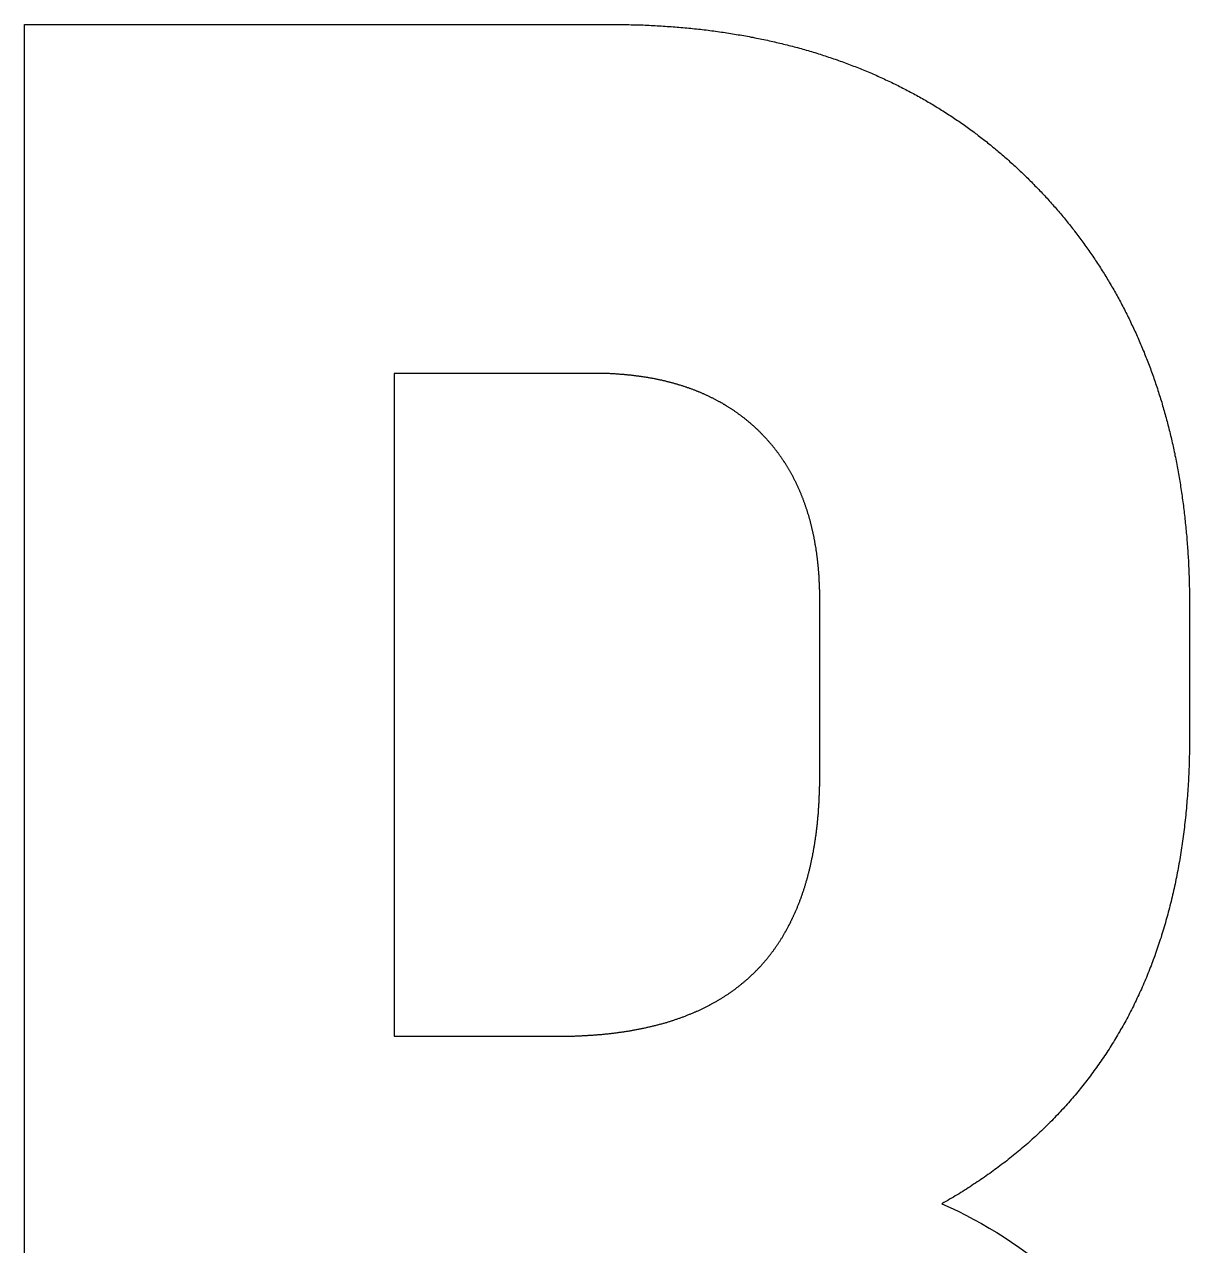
# Model space of a CAD drawing. Header units: millimetres. Extents: x -1211 to -100, y -1155 to 1320.
# Drawn here: x -890 to -878.07, y 1307.14 to 1319.64 of the extents above; entities that cross this region are included whole.
import ezdxf

# ---------------------------------------------------------------- set-up
doc = ezdxf.new("R2010")
doc.units = ezdxf.units.MM
doc.layers.get('0').update_dxf_attribs({"lineweight": 25, "true_color": 0xffffff})

msp = doc.modelspace()

# ---------------------------------------------------------------- linework, layer by layer
at = {"flags": 128}
msp.add_lwpolyline([(-890, 1294.643), (-890, 1319.643), (-884, 1319.643), (-883.979, 1319.643), (-883.958, 1319.643), (-883.937, 1319.643), (-883.915, 1319.642), (-883.894, 1319.642), (-883.873, 1319.642), (-883.852, 1319.642), (-883.831, 1319.641), (-883.811, 1319.641), (-883.79, 1319.64), (-883.769, 1319.64), (-883.748, 1319.639), (-883.727, 1319.639), (-883.706, 1319.638), (-883.686, 1319.637), (-883.665, 1319.637), (-883.644, 1319.636), (-883.624, 1319.635), (-883.603, 1319.634), (-883.583, 1319.633), (-883.562, 1319.632), (-883.542, 1319.631), (-883.521, 1319.63), (-883.501, 1319.629), (-883.48, 1319.627), (-883.46, 1319.626), (-883.44, 1319.625), (-883.419, 1319.623), (-883.399, 1319.622), (-883.379, 1319.621), (-883.359, 1319.619), (-883.339, 1319.617), (-883.319, 1319.616), (-883.299, 1319.614), (-883.279, 1319.612), (-883.259, 1319.611), (-883.239, 1319.609), (-883.219, 1319.607), (-883.199, 1319.605), (-883.179, 1319.603), (-883.159, 1319.601), (-883.139, 1319.599), (-883.119, 1319.597), (-883.1, 1319.595), (-883.08, 1319.593), (-883.06, 1319.59), (-883.041, 1319.588), (-883.021, 1319.586), (-883.001, 1319.583), (-882.982, 1319.581), (-882.962, 1319.578), (-882.943, 1319.576), (-882.924, 1319.573), (-882.904, 1319.571), (-882.885, 1319.568), (-882.865, 1319.565), (-882.846, 1319.562), (-882.827, 1319.559), (-882.808, 1319.557), (-882.788, 1319.554), (-882.769, 1319.551), (-882.75, 1319.548), (-882.731, 1319.544), (-882.712, 1319.541), (-882.693, 1319.538), (-882.674, 1319.535), (-882.655, 1319.532), (-882.636, 1319.528), (-882.617, 1319.525), (-882.598, 1319.521), (-882.58, 1319.518), (-882.561, 1319.514), (-882.542, 1319.511), (-882.523, 1319.507), (-882.505, 1319.503), (-882.486, 1319.5), (-882.467, 1319.496), (-882.449, 1319.492), (-882.43, 1319.488), (-882.412, 1319.484), (-882.393, 1319.48), (-882.375, 1319.476), (-882.356, 1319.472), (-882.338, 1319.468), (-882.32, 1319.464), (-882.301, 1319.459), (-882.283, 1319.455), (-882.265, 1319.451), (-882.247, 1319.446), (-882.228, 1319.442), (-882.21, 1319.438), (-882.192, 1319.433), (-882.174, 1319.428), (-882.156, 1319.424), (-882.138, 1319.419), (-882.12, 1319.414), (-882.102, 1319.41), (-882.084, 1319.405), (-882.066, 1319.4), (-882.048, 1319.395), (-882.031, 1319.39), (-882.013, 1319.385), (-881.995, 1319.38), (-881.977, 1319.375), (-881.96, 1319.369), (-881.942, 1319.364), (-881.924, 1319.359), (-881.907, 1319.354), (-881.889, 1319.348), (-881.872, 1319.343), (-881.854, 1319.337), (-881.837, 1319.332), (-881.82, 1319.326), (-881.802, 1319.321), (-881.785, 1319.315), (-881.767, 1319.309), (-881.75, 1319.303), (-881.733, 1319.298), (-881.716, 1319.292), (-881.699, 1319.286), (-881.681, 1319.28), (-881.664, 1319.274), (-881.647, 1319.268), (-881.63, 1319.262), (-881.613, 1319.255), (-881.596, 1319.249), (-881.579, 1319.243), (-881.562, 1319.237), (-881.546, 1319.23), (-881.529, 1319.224), (-881.512, 1319.217), (-881.495, 1319.211), (-881.479, 1319.204), (-881.462, 1319.198), (-881.445, 1319.191), (-881.429, 1319.184), (-881.412, 1319.177), (-881.395, 1319.171), (-881.379, 1319.164), (-881.362, 1319.157), (-881.346, 1319.15), (-881.329, 1319.143), (-881.313, 1319.136), (-881.297, 1319.129), (-881.28, 1319.122), (-881.264, 1319.114), (-881.248, 1319.107), (-881.232, 1319.1), (-881.215, 1319.092), (-881.199, 1319.085), (-881.183, 1319.077), (-881.167, 1319.07), (-881.151, 1319.062), (-881.135, 1319.055), (-881.119, 1319.047), (-881.103, 1319.039), (-881.087, 1319.032), (-881.071, 1319.024), (-881.055, 1319.016), (-881.04, 1319.008), (-881.024, 1319), (-881.008, 1318.992), (-880.992, 1318.984), (-880.977, 1318.976), (-880.961, 1318.968), (-880.945, 1318.96), (-880.93, 1318.951), (-880.914, 1318.943), (-880.899, 1318.935), (-880.883, 1318.926), (-880.868, 1318.918), (-880.852, 1318.909), (-880.837, 1318.901), (-880.822, 1318.892), (-880.806, 1318.883), (-880.791, 1318.875), (-880.776, 1318.866), (-880.761, 1318.857), (-880.746, 1318.848), (-880.73, 1318.839), (-880.715, 1318.831), (-880.7, 1318.822), (-880.685, 1318.812), (-880.67, 1318.803), (-880.655, 1318.794), (-880.64, 1318.785), (-880.625, 1318.776), (-880.61, 1318.766), (-880.596, 1318.757), (-880.581, 1318.748), (-880.566, 1318.738), (-880.551, 1318.729), (-880.537, 1318.719), (-880.522, 1318.71), (-880.507, 1318.7), (-880.493, 1318.69), (-880.478, 1318.681), (-880.464, 1318.671), (-880.449, 1318.661), (-880.435, 1318.651), (-880.42, 1318.641), (-880.406, 1318.631), (-880.391, 1318.621), (-880.377, 1318.611), (-880.363, 1318.601), (-880.349, 1318.591), (-880.334, 1318.58), (-880.32, 1318.57), (-880.306, 1318.56), (-880.292, 1318.549), (-880.278, 1318.539), (-880.264, 1318.528), (-880.25, 1318.518), (-880.236, 1318.507), (-880.222, 1318.497), (-880.208, 1318.486), (-880.194, 1318.475), (-880.18, 1318.464), (-880.166, 1318.454), (-880.152, 1318.443), (-880.139, 1318.432), (-880.125, 1318.421), (-880.111, 1318.41), (-880.098, 1318.399), (-880.084, 1318.388), (-880.07, 1318.376), (-880.057, 1318.365), (-880.043, 1318.354), (-880.03, 1318.343), (-880.016, 1318.331), (-880.003, 1318.32), (-879.99, 1318.308), (-879.976, 1318.297), (-879.963, 1318.285), (-879.95, 1318.274), (-879.936, 1318.262), (-879.923, 1318.25), (-879.91, 1318.238), (-879.897, 1318.227), (-879.884, 1318.215), (-879.871, 1318.203), (-879.858, 1318.191), (-879.845, 1318.179), (-879.832, 1318.167), (-879.819, 1318.155), (-879.806, 1318.142), (-879.793, 1318.13), (-879.78, 1318.118), (-879.767, 1318.106), (-879.755, 1318.093), (-879.742, 1318.081), (-879.729, 1318.068), (-879.716, 1318.056), (-879.704, 1318.043), (-879.691, 1318.031), (-879.679, 1318.018), (-879.666, 1318.005), (-879.654, 1317.992), (-879.641, 1317.98), (-879.629, 1317.967), (-879.616, 1317.954), (-879.604, 1317.941), (-879.592, 1317.928), (-879.58, 1317.915), (-879.568, 1317.902), (-879.555, 1317.889), (-879.543, 1317.876), (-879.531, 1317.863), (-879.519, 1317.85), (-879.508, 1317.837), (-879.496, 1317.824), (-879.484, 1317.81), (-879.472, 1317.797), (-879.461, 1317.784), (-879.449, 1317.771), (-879.437, 1317.757), (-879.426, 1317.744), (-879.414, 1317.731), (-879.403, 1317.717), (-879.391, 1317.704), (-879.38, 1317.69), (-879.369, 1317.677), (-879.357, 1317.663), (-879.346, 1317.649), (-879.335, 1317.636), (-879.324, 1317.622), (-879.313, 1317.608), (-879.302, 1317.595), (-879.291, 1317.581), (-879.28, 1317.567), (-879.269, 1317.553), (-879.258, 1317.539), (-879.248, 1317.525), (-879.237, 1317.511), (-879.226, 1317.497), (-879.216, 1317.483), (-879.205, 1317.469), (-879.194, 1317.455), (-879.184, 1317.441), (-879.174, 1317.427), (-879.163, 1317.413), (-879.153, 1317.399), (-879.143, 1317.384), (-879.132, 1317.37), (-879.122, 1317.356), (-879.112, 1317.342), (-879.102, 1317.327), (-879.092, 1317.313), (-879.082, 1317.298), (-879.072, 1317.284), (-879.062, 1317.269), (-879.052, 1317.255), (-879.043, 1317.24), (-879.033, 1317.226), (-879.023, 1317.211), (-879.014, 1317.196), (-879.004, 1317.182), (-878.994, 1317.167), (-878.985, 1317.152), (-878.975, 1317.137), (-878.966, 1317.122), (-878.957, 1317.108), (-878.947, 1317.093), (-878.938, 1317.078), (-878.929, 1317.063), (-878.92, 1317.048), (-878.911, 1317.033), (-878.902, 1317.018), (-878.893, 1317.003), (-878.884, 1316.987), (-878.875, 1316.972), (-878.866, 1316.957), (-878.857, 1316.942), (-878.848, 1316.926), (-878.84, 1316.911), (-878.831, 1316.896), (-878.822, 1316.88), (-878.814, 1316.865), (-878.805, 1316.85), (-878.797, 1316.834), (-878.789, 1316.819), (-878.78, 1316.803), (-878.772, 1316.788), (-878.764, 1316.772), (-878.755, 1316.756), (-878.747, 1316.741), (-878.739, 1316.725), (-878.731, 1316.709), (-878.723, 1316.693), (-878.715, 1316.678), (-878.707, 1316.662), (-878.699, 1316.646), (-878.691, 1316.63), (-878.684, 1316.614), (-878.676, 1316.598), (-878.668, 1316.582), (-878.661, 1316.566), (-878.653, 1316.55), (-878.645, 1316.534), (-878.638, 1316.518), (-878.631, 1316.502), (-878.623, 1316.485), (-878.616, 1316.469), (-878.609, 1316.453), (-878.601, 1316.437), (-878.594, 1316.42), (-878.587, 1316.404), (-878.58, 1316.387), (-878.573, 1316.371), (-878.566, 1316.355), (-878.559, 1316.338), (-878.552, 1316.322), (-878.545, 1316.305), (-878.538, 1316.288), (-878.532, 1316.272), (-878.525, 1316.255), (-878.518, 1316.238), (-878.512, 1316.222), (-878.505, 1316.205), (-878.499, 1316.188), (-878.492, 1316.171), (-878.486, 1316.154), (-878.48, 1316.137), (-878.473, 1316.121), (-878.467, 1316.104), (-878.461, 1316.087), (-878.455, 1316.07), (-878.448, 1316.052), (-878.442, 1316.035), (-878.436, 1316.018), (-878.43, 1316.001), (-878.425, 1315.984), (-878.419, 1315.967), (-878.413, 1315.949), (-878.407, 1315.932), (-878.401, 1315.915), (-878.396, 1315.897), (-878.39, 1315.88), (-878.385, 1315.863), (-878.379, 1315.845), (-878.374, 1315.828), (-878.368, 1315.81), (-878.363, 1315.792), (-878.357, 1315.775), (-878.352, 1315.757), (-878.347, 1315.74), (-878.342, 1315.722), (-878.337, 1315.704), (-878.332, 1315.686), (-878.327, 1315.669), (-878.322, 1315.651), (-878.317, 1315.633), (-878.312, 1315.615), (-878.307, 1315.597), (-878.302, 1315.579), (-878.297, 1315.561), (-878.293, 1315.543), (-878.288, 1315.525), (-878.284, 1315.507), (-878.279, 1315.489), (-878.275, 1315.471), (-878.27, 1315.452), (-878.266, 1315.434), (-878.261, 1315.416), (-878.257, 1315.398), (-878.253, 1315.379), (-878.249, 1315.361), (-878.244, 1315.343), (-878.24, 1315.324), (-878.236, 1315.306), (-878.232, 1315.287), (-878.228, 1315.269), (-878.224, 1315.25), (-878.221, 1315.231), (-878.217, 1315.213), (-878.213, 1315.194), (-878.209, 1315.175), (-878.206, 1315.157), (-878.202, 1315.138), (-878.199, 1315.119), (-878.195, 1315.1), (-878.192, 1315.082), (-878.188, 1315.063), (-878.185, 1315.044), (-878.182, 1315.025), (-878.178, 1315.006), (-878.175, 1314.987), (-878.172, 1314.968), (-878.169, 1314.949), (-878.166, 1314.929), (-878.163, 1314.91), (-878.16, 1314.891), (-878.157, 1314.872), (-878.154, 1314.853), (-878.151, 1314.833), (-878.148, 1314.814), (-878.146, 1314.795), (-878.143, 1314.775), (-878.14, 1314.756), (-878.138, 1314.736), (-878.135, 1314.717), (-878.133, 1314.697), (-878.13, 1314.678), (-878.128, 1314.658), (-878.126, 1314.639), (-878.123, 1314.619), (-878.121, 1314.599), (-878.119, 1314.579), (-878.117, 1314.56), (-878.115, 1314.54), (-878.113, 1314.52), (-878.111, 1314.5), (-878.109, 1314.48), (-878.107, 1314.46), (-878.105, 1314.44), (-878.103, 1314.42), (-878.101, 1314.4), (-878.1, 1314.38), (-878.098, 1314.36), (-878.097, 1314.34), (-878.095, 1314.32), (-878.093, 1314.3), (-878.092, 1314.28), (-878.091, 1314.259), (-878.089, 1314.239), (-878.088, 1314.219), (-878.087, 1314.198), (-878.086, 1314.178), (-878.084, 1314.158), (-878.083, 1314.137), (-878.082, 1314.117), (-878.081, 1314.096), (-878.08, 1314.075), (-878.079, 1314.055), (-878.079, 1314.034), (-878.078, 1314.014), (-878.077, 1313.993), (-878.076, 1313.972), (-878.076, 1313.951), (-878.075, 1313.931), (-878.074, 1313.91), (-878.074, 1313.889), (-878.073, 1313.868), (-878.073, 1313.847), (-878.073, 1313.826), (-878.072, 1313.805), (-878.072, 1313.784), (-878.072, 1313.763), (-878.072, 1313.742), (-878.072, 1313.721), (-878.071, 1313.7), (-878.071, 1313.679), (-878.071, 1312.357), (-878.071, 1312.331), (-878.072, 1312.305), (-878.072, 1312.279), (-878.072, 1312.253), (-878.072, 1312.227), (-878.073, 1312.201), (-878.073, 1312.175), (-878.074, 1312.149), (-878.075, 1312.123), (-878.075, 1312.098), (-878.076, 1312.072), (-878.077, 1312.047), (-878.078, 1312.021), (-878.079, 1311.996), (-878.08, 1311.97), (-878.081, 1311.945), (-878.083, 1311.92), (-878.084, 1311.895), (-878.085, 1311.869), (-878.087, 1311.844), (-878.088, 1311.819), (-878.09, 1311.794), (-878.092, 1311.769), (-878.094, 1311.745), (-878.096, 1311.72), (-878.098, 1311.695), (-878.1, 1311.67), (-878.102, 1311.646), (-878.104, 1311.621), (-878.106, 1311.597), (-878.109, 1311.572), (-878.111, 1311.548), (-878.114, 1311.524), (-878.116, 1311.499), (-878.119, 1311.475), (-878.122, 1311.451), (-878.124, 1311.427), (-878.127, 1311.403), (-878.13, 1311.379), (-878.133, 1311.355), (-878.136, 1311.331), (-878.14, 1311.307), (-878.143, 1311.284), (-878.146, 1311.26), (-878.15, 1311.236), (-878.153, 1311.213), (-878.157, 1311.189), (-878.161, 1311.166), (-878.164, 1311.143), (-878.168, 1311.119), (-878.172, 1311.096), (-878.176, 1311.073), (-878.18, 1311.05), (-878.184, 1311.027), (-878.188, 1311.004), (-878.193, 1310.981), (-878.197, 1310.958), (-878.202, 1310.935), (-878.206, 1310.912), (-878.211, 1310.889), (-878.215, 1310.867), (-878.22, 1310.844), (-878.225, 1310.822), (-878.23, 1310.799), (-878.235, 1310.777), (-878.24, 1310.754), (-878.245, 1310.732), (-878.25, 1310.71), (-878.256, 1310.688), (-878.261, 1310.665), (-878.266, 1310.643), (-878.272, 1310.621), (-878.278, 1310.599), (-878.283, 1310.577), (-878.289, 1310.556), (-878.295, 1310.534), (-878.301, 1310.512), (-878.307, 1310.49), (-878.313, 1310.469), (-878.319, 1310.447), (-878.325, 1310.426), (-878.332, 1310.404), (-878.338, 1310.383), (-878.344, 1310.362), (-878.351, 1310.34), (-878.358, 1310.319), (-878.364, 1310.298), (-878.371, 1310.277), (-878.378, 1310.256), (-878.385, 1310.235), (-878.392, 1310.214), (-878.399, 1310.193), (-878.406, 1310.172), (-878.413, 1310.152), (-878.421, 1310.131), (-878.428, 1310.11), (-878.435, 1310.09), (-878.443, 1310.069), (-878.451, 1310.049), (-878.458, 1310.029), (-878.466, 1310.008), (-878.474, 1309.988), (-878.482, 1309.968), (-878.49, 1309.948), (-878.498, 1309.928), (-878.506, 1309.908), (-878.514, 1309.888), (-878.523, 1309.868), (-878.531, 1309.848), (-878.54, 1309.828), (-878.548, 1309.808), (-878.557, 1309.789), (-878.565, 1309.769), (-878.574, 1309.75), (-878.583, 1309.73), (-878.592, 1309.711), (-878.601, 1309.691), (-878.61, 1309.672), (-878.619, 1309.653), (-878.629, 1309.634), (-878.638, 1309.614), (-878.647, 1309.595), (-878.657, 1309.576), (-878.666, 1309.557), (-878.676, 1309.538), (-878.686, 1309.52), (-878.695, 1309.501), (-878.705, 1309.482), (-878.715, 1309.463), (-878.725, 1309.445), (-878.735, 1309.426), (-878.746, 1309.408), (-878.756, 1309.389), (-878.766, 1309.371), (-878.777, 1309.353), (-878.787, 1309.334), (-878.798, 1309.316), (-878.808, 1309.298), (-878.819, 1309.28), (-878.83, 1309.262), (-878.841, 1309.244), (-878.852, 1309.226), (-878.863, 1309.208), (-878.874, 1309.191), (-878.885, 1309.173), (-878.896, 1309.155), (-878.908, 1309.138), (-878.919, 1309.12), (-878.93, 1309.103), (-878.942, 1309.085), (-878.954, 1309.068), (-878.965, 1309.05), (-878.977, 1309.033), (-878.989, 1309.016), (-879.001, 1308.999), (-879.013, 1308.982), (-879.025, 1308.965), (-879.037, 1308.948), (-879.05, 1308.931), (-879.062, 1308.914), (-879.074, 1308.897), (-879.087, 1308.881), (-879.099, 1308.864), (-879.112, 1308.847), (-879.125, 1308.831), (-879.138, 1308.814), (-879.151, 1308.798), (-879.163, 1308.781), (-879.177, 1308.765), (-879.19, 1308.749), (-879.203, 1308.733), (-879.216, 1308.717), (-879.229, 1308.7), (-879.243, 1308.684), (-879.256, 1308.669), (-879.27, 1308.653), (-879.284, 1308.637), (-879.297, 1308.621), (-879.311, 1308.605), (-879.325, 1308.59), (-879.339, 1308.574), (-879.353, 1308.558), (-879.367, 1308.543), (-879.381, 1308.528), (-879.396, 1308.512), (-879.41, 1308.497), (-879.424, 1308.482), (-879.439, 1308.466), (-879.454, 1308.451), (-879.468, 1308.436), (-879.483, 1308.421), (-879.498, 1308.406), (-879.513, 1308.391), (-879.528, 1308.377), (-879.543, 1308.362), (-879.558, 1308.347), (-879.573, 1308.332), (-879.588, 1308.318), (-879.604, 1308.303), (-879.619, 1308.289), (-879.635, 1308.274), (-879.65, 1308.26), (-879.666, 1308.246), (-879.682, 1308.231), (-879.697, 1308.217), (-879.713, 1308.203), (-879.729, 1308.189), (-879.745, 1308.175), (-879.762, 1308.161), (-879.778, 1308.147), (-879.794, 1308.133), (-879.81, 1308.119), (-879.827, 1308.106), (-879.843, 1308.092), (-879.86, 1308.078), (-879.877, 1308.065), (-879.893, 1308.051), (-879.91, 1308.038), (-879.927, 1308.025), (-879.944, 1308.011), (-879.961, 1307.998), (-879.978, 1307.985), (-879.996, 1307.972), (-880.013, 1307.959), (-880.03, 1307.946), (-880.048, 1307.933), (-880.065, 1307.92), (-880.083, 1307.907), (-880.1, 1307.894), (-880.118, 1307.882), (-880.136, 1307.869), (-880.154, 1307.856), (-880.172, 1307.844), (-880.19, 1307.831), (-880.208, 1307.819), (-880.226, 1307.806), (-880.245, 1307.794), (-880.263, 1307.782), (-880.282, 1307.77), (-880.3, 1307.758), (-880.319, 1307.745), (-880.337, 1307.733), (-880.356, 1307.721), (-880.375, 1307.71), (-880.394, 1307.698), (-880.413, 1307.686), (-880.432, 1307.674), (-880.451, 1307.663), (-880.47, 1307.651), (-880.49, 1307.639), (-880.509, 1307.628), (-880.529, 1307.617), (-880.548, 1307.605), (-880.568, 1307.594), (-880.587, 1307.583), (-880.607, 1307.571, -0.156907), (-878.482, 1305.679, -0.134483)], format="xyb", dxfattribs=at)
msp.add_lwpolyline([(-886.214, 1316.071), (-886.214, 1309.286), (-884.536, 1309.286), (-884.525, 1309.286), (-884.515, 1309.286), (-884.504, 1309.286), (-884.493, 1309.286), (-884.483, 1309.286), (-884.472, 1309.286), (-884.462, 1309.286), (-884.452, 1309.286), (-884.441, 1309.287), (-884.431, 1309.287), (-884.42, 1309.287), (-884.41, 1309.287), (-884.4, 1309.287), (-884.389, 1309.288), (-884.379, 1309.288), (-884.369, 1309.288), (-884.359, 1309.289), (-884.348, 1309.289), (-884.338, 1309.289), (-884.328, 1309.29), (-884.318, 1309.29), (-884.308, 1309.291), (-884.297, 1309.291), (-884.287, 1309.292), (-884.277, 1309.292), (-884.267, 1309.293), (-884.257, 1309.293), (-884.247, 1309.294), (-884.237, 1309.294), (-884.227, 1309.295), (-884.217, 1309.295), (-884.207, 1309.296), (-884.197, 1309.297), (-884.188, 1309.297), (-884.178, 1309.298), (-884.168, 1309.299), (-884.158, 1309.3), (-884.148, 1309.3), (-884.138, 1309.301), (-884.129, 1309.302), (-884.119, 1309.303), (-884.109, 1309.303), (-884.099, 1309.304), (-884.09, 1309.305), (-884.08, 1309.306), (-884.07, 1309.307), (-884.061, 1309.308), (-884.051, 1309.309), (-884.042, 1309.31), (-884.032, 1309.311), (-884.023, 1309.312), (-884.013, 1309.313), (-884.004, 1309.314), (-883.994, 1309.315), (-883.985, 1309.316), (-883.975, 1309.317), (-883.966, 1309.318), (-883.957, 1309.32), (-883.947, 1309.321), (-883.938, 1309.322), (-883.928, 1309.323), (-883.919, 1309.324), (-883.91, 1309.326), (-883.901, 1309.327), (-883.891, 1309.328), (-883.882, 1309.33), (-883.873, 1309.331), (-883.864, 1309.332), (-883.855, 1309.334), (-883.846, 1309.335), (-883.836, 1309.337), (-883.827, 1309.338), (-883.818, 1309.339), (-883.809, 1309.341), (-883.8, 1309.342), (-883.791, 1309.344), (-883.782, 1309.345), (-883.773, 1309.347), (-883.764, 1309.349), (-883.756, 1309.35), (-883.747, 1309.352), (-883.738, 1309.354), (-883.729, 1309.355), (-883.72, 1309.357), (-883.711, 1309.359), (-883.702, 1309.36), (-883.694, 1309.362), (-883.685, 1309.364), (-883.676, 1309.366), (-883.668, 1309.367), (-883.659, 1309.369), (-883.65, 1309.371), (-883.642, 1309.373), (-883.633, 1309.375), (-883.624, 1309.377), (-883.616, 1309.379), (-883.607, 1309.381), (-883.599, 1309.383), (-883.59, 1309.385), (-883.582, 1309.387), (-883.573, 1309.389), (-883.565, 1309.391), (-883.556, 1309.393), (-883.548, 1309.395), (-883.54, 1309.397), (-883.531, 1309.399), (-883.523, 1309.401), (-883.515, 1309.403), (-883.506, 1309.405), (-883.498, 1309.408), (-883.49, 1309.41), (-883.482, 1309.412), (-883.473, 1309.414), (-883.465, 1309.417), (-883.457, 1309.419), (-883.449, 1309.421), (-883.441, 1309.424), (-883.433, 1309.426), (-883.424, 1309.428), (-883.416, 1309.431), (-883.408, 1309.433), (-883.4, 1309.436), (-883.392, 1309.438), (-883.384, 1309.441), (-883.376, 1309.443), (-883.368, 1309.446), (-883.361, 1309.448), (-883.353, 1309.451), (-883.345, 1309.453), (-883.337, 1309.456), (-883.329, 1309.459), (-883.321, 1309.461), (-883.314, 1309.464), (-883.306, 1309.467), (-883.298, 1309.469), (-883.29, 1309.472), (-883.283, 1309.475), (-883.275, 1309.478), (-883.267, 1309.481), (-883.26, 1309.483), (-883.252, 1309.486), (-883.244, 1309.489), (-883.237, 1309.492), (-883.229, 1309.495), (-883.222, 1309.498), (-883.214, 1309.501), (-883.207, 1309.504), (-883.199, 1309.507), (-883.192, 1309.51), (-883.184, 1309.513), (-883.177, 1309.516), (-883.17, 1309.519), (-883.162, 1309.522), (-883.155, 1309.525), (-883.148, 1309.528), (-883.14, 1309.531), (-883.133, 1309.534), (-883.126, 1309.537), (-883.119, 1309.541), (-883.111, 1309.544), (-883.104, 1309.547), (-883.097, 1309.55), (-883.09, 1309.554), (-883.083, 1309.557), (-883.076, 1309.56), (-883.068, 1309.564), (-883.061, 1309.567), (-883.054, 1309.57), (-883.047, 1309.574), (-883.04, 1309.577), (-883.033, 1309.581), (-883.026, 1309.584), (-883.019, 1309.587), (-883.013, 1309.591), (-883.006, 1309.594), (-882.999, 1309.598), (-882.992, 1309.602), (-882.985, 1309.605), (-882.978, 1309.609), (-882.972, 1309.612), (-882.965, 1309.616), (-882.958, 1309.62), (-882.951, 1309.623), (-882.945, 1309.627), (-882.938, 1309.631), (-882.931, 1309.635), (-882.925, 1309.638), (-882.918, 1309.642), (-882.911, 1309.646), (-882.905, 1309.65), (-882.898, 1309.654), (-882.892, 1309.657), (-882.885, 1309.661), (-882.879, 1309.665), (-882.872, 1309.669), (-882.866, 1309.673), (-882.859, 1309.677), (-882.853, 1309.681), (-882.847, 1309.685), (-882.84, 1309.689), (-882.834, 1309.693), (-882.828, 1309.697), (-882.821, 1309.701), (-882.815, 1309.705), (-882.809, 1309.709), (-882.803, 1309.714), (-882.796, 1309.718), (-882.79, 1309.722), (-882.784, 1309.726), (-882.778, 1309.73), (-882.772, 1309.735), (-882.766, 1309.739), (-882.759, 1309.743), (-882.753, 1309.747), (-882.747, 1309.752), (-882.741, 1309.756), (-882.735, 1309.76), (-882.729, 1309.765), (-882.723, 1309.769), (-882.717, 1309.774), (-882.712, 1309.778), (-882.706, 1309.783), (-882.7, 1309.787), (-882.694, 1309.792), (-882.688, 1309.796), (-882.682, 1309.801), (-882.676, 1309.805), (-882.671, 1309.81), (-882.665, 1309.814), (-882.659, 1309.819), (-882.654, 1309.824), (-882.648, 1309.828), (-882.642, 1309.833), (-882.637, 1309.838), (-882.631, 1309.842), (-882.625, 1309.847), (-882.62, 1309.852), (-882.614, 1309.857), (-882.609, 1309.862), (-882.603, 1309.866), (-882.598, 1309.871), (-882.592, 1309.876), (-882.587, 1309.881), (-882.581, 1309.886), (-882.576, 1309.891), (-882.571, 1309.896), (-882.565, 1309.901), (-882.56, 1309.906), (-882.555, 1309.911), (-882.549, 1309.916), (-882.544, 1309.921), (-882.539, 1309.926), (-882.533, 1309.931), (-882.528, 1309.936), (-882.523, 1309.941), (-882.518, 1309.946), (-882.513, 1309.952), (-882.508, 1309.957), (-882.502, 1309.962), (-882.497, 1309.967), (-882.492, 1309.973), (-882.487, 1309.978), (-882.482, 1309.983), (-882.477, 1309.988), (-882.472, 1309.994), (-882.467, 1309.999), (-882.462, 1310.004), (-882.457, 1310.01), (-882.452, 1310.015), (-882.448, 1310.021), (-882.443, 1310.026), (-882.438, 1310.032), (-882.433, 1310.037), (-882.428, 1310.043), (-882.423, 1310.048), (-882.419, 1310.054), (-882.414, 1310.06), (-882.409, 1310.065), (-882.404, 1310.071), (-882.4, 1310.076), (-882.395, 1310.082), (-882.39, 1310.088), (-882.386, 1310.094), (-882.381, 1310.099), (-882.377, 1310.105), (-882.372, 1310.111), (-882.368, 1310.117), (-882.363, 1310.122), (-882.358, 1310.128), (-882.354, 1310.134), (-882.35, 1310.14), (-882.345, 1310.146), (-882.341, 1310.152), (-882.336, 1310.158), (-882.332, 1310.164), (-882.328, 1310.17), (-882.323, 1310.176), (-882.319, 1310.182), (-882.315, 1310.188), (-882.31, 1310.194), (-882.306, 1310.2), (-882.302, 1310.206), (-882.298, 1310.213), (-882.293, 1310.219), (-882.289, 1310.225), (-882.285, 1310.231), (-882.281, 1310.237), (-882.277, 1310.244), (-882.273, 1310.25), (-882.269, 1310.256), (-882.264, 1310.262), (-882.26, 1310.269), (-882.256, 1310.275), (-882.252, 1310.282), (-882.248, 1310.288), (-882.244, 1310.294), (-882.24, 1310.301), (-882.237, 1310.307), (-882.233, 1310.314), (-882.229, 1310.32), (-882.225, 1310.327), (-882.221, 1310.333), (-882.217, 1310.34), (-882.213, 1310.347), (-882.21, 1310.353), (-882.206, 1310.36), (-882.202, 1310.366), (-882.198, 1310.373), (-882.195, 1310.38), (-882.191, 1310.387), (-882.187, 1310.393), (-882.184, 1310.4), (-882.18, 1310.407), (-882.177, 1310.414), (-882.173, 1310.421), (-882.169, 1310.427), (-882.166, 1310.434), (-882.162, 1310.441), (-882.159, 1310.448), (-882.155, 1310.455), (-882.152, 1310.462), (-882.149, 1310.469), (-882.145, 1310.476), (-882.142, 1310.483), (-882.138, 1310.49), (-882.135, 1310.497), (-882.132, 1310.504), (-882.128, 1310.511), (-882.125, 1310.518), (-882.122, 1310.526), (-882.118, 1310.533), (-882.115, 1310.54), (-882.112, 1310.547), (-882.109, 1310.554), (-882.106, 1310.562), (-882.102, 1310.569), (-882.099, 1310.576), (-882.096, 1310.583), (-882.093, 1310.591), (-882.09, 1310.598), (-882.087, 1310.606), (-882.084, 1310.613), (-882.081, 1310.62), (-882.078, 1310.628), (-882.075, 1310.635), (-882.072, 1310.643), (-882.069, 1310.65), (-882.066, 1310.658), (-882.063, 1310.665), (-882.06, 1310.673), (-882.058, 1310.681), (-882.055, 1310.688), (-882.052, 1310.696), (-882.049, 1310.703), (-882.046, 1310.711), (-882.044, 1310.719), (-882.041, 1310.727), (-882.038, 1310.734), (-882.035, 1310.742), (-882.033, 1310.75), (-882.03, 1310.758), (-882.028, 1310.766), (-882.025, 1310.773), (-882.022, 1310.781), (-882.02, 1310.789), (-882.017, 1310.797), (-882.015, 1310.805), (-882.012, 1310.813), (-882.01, 1310.821), (-882.007, 1310.829), (-882.005, 1310.837), (-882.002, 1310.845), (-882, 1310.853), (-881.998, 1310.861), (-881.995, 1310.869), (-881.993, 1310.877), (-881.99, 1310.886), (-881.988, 1310.894), (-881.986, 1310.902), (-881.984, 1310.91), (-881.981, 1310.918), (-881.979, 1310.927), (-881.977, 1310.935), (-881.975, 1310.943), (-881.973, 1310.951), (-881.97, 1310.96), (-881.968, 1310.968), (-881.966, 1310.977), (-881.964, 1310.985), (-881.962, 1310.993), (-881.96, 1311.002), (-881.958, 1311.01), (-881.956, 1311.019), (-881.954, 1311.027), (-881.952, 1311.036), (-881.95, 1311.044), (-881.948, 1311.053), (-881.946, 1311.062), (-881.944, 1311.07), (-881.942, 1311.079), (-881.941, 1311.087), (-881.939, 1311.096), (-881.937, 1311.105), (-881.935, 1311.114), (-881.933, 1311.122), (-881.932, 1311.131), (-881.93, 1311.14), (-881.928, 1311.149), (-881.927, 1311.157), (-881.925, 1311.166), (-881.923, 1311.175), (-881.922, 1311.184), (-881.92, 1311.193), (-881.918, 1311.202), (-881.917, 1311.211), (-881.915, 1311.22), (-881.914, 1311.229), (-881.912, 1311.238), (-881.911, 1311.247), (-881.909, 1311.256), (-881.908, 1311.265), (-881.907, 1311.274), (-881.905, 1311.283), (-881.904, 1311.292), (-881.902, 1311.302), (-881.901, 1311.311), (-881.9, 1311.32), (-881.898, 1311.329), (-881.897, 1311.338), (-881.896, 1311.348), (-881.895, 1311.357), (-881.893, 1311.366), (-881.892, 1311.376), (-881.891, 1311.385), (-881.89, 1311.394), (-881.889, 1311.404), (-881.888, 1311.413), (-881.887, 1311.423), (-881.885, 1311.432), (-881.884, 1311.442), (-881.883, 1311.451), (-881.882, 1311.461), (-881.881, 1311.47), (-881.88, 1311.48), (-881.879, 1311.489), (-881.878, 1311.499), (-881.878, 1311.509), (-881.877, 1311.518), (-881.876, 1311.528), (-881.875, 1311.538), (-881.874, 1311.547), (-881.873, 1311.557), (-881.872, 1311.567), (-881.872, 1311.577), (-881.871, 1311.587), (-881.87, 1311.596), (-881.869, 1311.606), (-881.869, 1311.616), (-881.868, 1311.626), (-881.867, 1311.636), (-881.867, 1311.646), (-881.866, 1311.656), (-881.866, 1311.666), (-881.865, 1311.676), (-881.864, 1311.686), (-881.864, 1311.696), (-881.863, 1311.706), (-881.863, 1311.716), (-881.862, 1311.726), (-881.862, 1311.736), (-881.862, 1311.746), (-881.861, 1311.756), (-881.861, 1311.767), (-881.86, 1311.777), (-881.86, 1311.787), (-881.86, 1311.797), (-881.859, 1311.808), (-881.859, 1311.818), (-881.859, 1311.828), (-881.859, 1311.839), (-881.858, 1311.849), (-881.858, 1311.859), (-881.858, 1311.87), (-881.858, 1311.88), (-881.858, 1311.891), (-881.858, 1311.901), (-881.857, 1311.912), (-881.857, 1311.922), (-881.857, 1311.933), (-881.857, 1311.943), (-881.857, 1311.954), (-881.857, 1311.964), (-881.857, 1313.75), (-881.857, 1313.759), (-881.857, 1313.767), (-881.857, 1313.776), (-881.857, 1313.784), (-881.857, 1313.793), (-881.857, 1313.802), (-881.858, 1313.81), (-881.858, 1313.819), (-881.858, 1313.827), (-881.858, 1313.836), (-881.858, 1313.844), (-881.858, 1313.853), (-881.859, 1313.861), (-881.859, 1313.87), (-881.859, 1313.878), (-881.86, 1313.886), (-881.86, 1313.895), (-881.86, 1313.903), (-881.86, 1313.912), (-881.861, 1313.92), (-881.861, 1313.928), (-881.862, 1313.937), (-881.862, 1313.945), (-881.862, 1313.953), (-881.863, 1313.961), (-881.863, 1313.97), (-881.864, 1313.978), (-881.864, 1313.986), (-881.865, 1313.994), (-881.865, 1314.003), (-881.866, 1314.011), (-881.867, 1314.019), (-881.867, 1314.027), (-881.868, 1314.035), (-881.868, 1314.043), (-881.869, 1314.051), (-881.87, 1314.06), (-881.871, 1314.068), (-881.871, 1314.076), (-881.872, 1314.084), (-881.873, 1314.092), (-881.873, 1314.1), (-881.874, 1314.108), (-881.875, 1314.116), (-881.876, 1314.124), (-881.877, 1314.132), (-881.878, 1314.14), (-881.878, 1314.148), (-881.879, 1314.156), (-881.88, 1314.163), (-881.881, 1314.171), (-881.882, 1314.179), (-881.883, 1314.187), (-881.884, 1314.195), (-881.885, 1314.203), (-881.886, 1314.21), (-881.887, 1314.218), (-881.888, 1314.226), (-881.889, 1314.234), (-881.89, 1314.242), (-881.892, 1314.249), (-881.893, 1314.257), (-881.894, 1314.265), (-881.895, 1314.272), (-881.896, 1314.28), (-881.897, 1314.288), (-881.899, 1314.295), (-881.9, 1314.303), (-881.901, 1314.31), (-881.903, 1314.318), (-881.904, 1314.326), (-881.905, 1314.333), (-881.907, 1314.341), (-881.908, 1314.348), (-881.909, 1314.356), (-881.911, 1314.363), (-881.912, 1314.371), (-881.914, 1314.378), (-881.915, 1314.386), (-881.916, 1314.393), (-881.918, 1314.401), (-881.919, 1314.408), (-881.921, 1314.415), (-881.923, 1314.423), (-881.924, 1314.43), (-881.926, 1314.437), (-881.927, 1314.445), (-881.929, 1314.452), (-881.931, 1314.459), (-881.932, 1314.467), (-881.934, 1314.474), (-881.936, 1314.481), (-881.937, 1314.488), (-881.939, 1314.496), (-881.941, 1314.503), (-881.943, 1314.51), (-881.944, 1314.517), (-881.946, 1314.524), (-881.948, 1314.532), (-881.95, 1314.539), (-881.952, 1314.546), (-881.954, 1314.553), (-881.955, 1314.56), (-881.957, 1314.567), (-881.959, 1314.574), (-881.961, 1314.581), (-881.963, 1314.588), (-881.965, 1314.595), (-881.967, 1314.602), (-881.969, 1314.609), (-881.971, 1314.616), (-881.973, 1314.623), (-881.975, 1314.63), (-881.978, 1314.637), (-881.98, 1314.644), (-881.982, 1314.651), (-881.984, 1314.658), (-881.986, 1314.664), (-881.988, 1314.671), (-881.991, 1314.678), (-881.993, 1314.685), (-881.995, 1314.692), (-881.997, 1314.698), (-882, 1314.705), (-882.002, 1314.712), (-882.004, 1314.719), (-882.007, 1314.725), (-882.009, 1314.732), (-882.011, 1314.739), (-882.014, 1314.746), (-882.016, 1314.752), (-882.019, 1314.759), (-882.021, 1314.765), (-882.023, 1314.772), (-882.026, 1314.779), (-882.028, 1314.785), (-882.031, 1314.792), (-882.034, 1314.798), (-882.036, 1314.805), (-882.039, 1314.811), (-882.041, 1314.818), (-882.044, 1314.824), (-882.047, 1314.831), (-882.049, 1314.837), (-882.052, 1314.844), (-882.055, 1314.85), (-882.057, 1314.857), (-882.06, 1314.863), (-882.063, 1314.869), (-882.066, 1314.876), (-882.068, 1314.882), (-882.071, 1314.888), (-882.074, 1314.895), (-882.077, 1314.901), (-882.08, 1314.907), (-882.083, 1314.914), (-882.085, 1314.92), (-882.088, 1314.926), (-882.091, 1314.932), (-882.094, 1314.939), (-882.097, 1314.945), (-882.1, 1314.951), (-882.103, 1314.957), (-882.106, 1314.963), (-882.109, 1314.969), (-882.112, 1314.976), (-882.116, 1314.982), (-882.119, 1314.988), (-882.122, 1314.994), (-882.125, 1315), (-882.128, 1315.006), (-882.131, 1315.012), (-882.134, 1315.018), (-882.138, 1315.024), (-882.141, 1315.03), (-882.144, 1315.036), (-882.147, 1315.042), (-882.151, 1315.048), (-882.154, 1315.054), (-882.157, 1315.06), (-882.161, 1315.066), (-882.164, 1315.072), (-882.167, 1315.077), (-882.171, 1315.083), (-882.174, 1315.089), (-882.178, 1315.095), (-882.181, 1315.101), (-882.185, 1315.106), (-882.188, 1315.112), (-882.192, 1315.118), (-882.195, 1315.124), (-882.199, 1315.129), (-882.202, 1315.135), (-882.206, 1315.141), (-882.209, 1315.147), (-882.213, 1315.152), (-882.217, 1315.158), (-882.22, 1315.164), (-882.224, 1315.169), (-882.228, 1315.175), (-882.231, 1315.18), (-882.235, 1315.186), (-882.239, 1315.191), (-882.243, 1315.197), (-882.246, 1315.203), (-882.25, 1315.208), (-882.254, 1315.214), (-882.258, 1315.219), (-882.262, 1315.224), (-882.266, 1315.23), (-882.27, 1315.235), (-882.274, 1315.241), (-882.277, 1315.246), (-882.281, 1315.252), (-882.285, 1315.257), (-882.289, 1315.262), (-882.293, 1315.268), (-882.297, 1315.273), (-882.301, 1315.278), (-882.306, 1315.284), (-882.31, 1315.289), (-882.314, 1315.294), (-882.318, 1315.299), (-882.322, 1315.305), (-882.326, 1315.31), (-882.33, 1315.315), (-882.335, 1315.32), (-882.339, 1315.325), (-882.343, 1315.331), (-882.347, 1315.336), (-882.351, 1315.341), (-882.356, 1315.346), (-882.36, 1315.351), (-882.364, 1315.356), (-882.369, 1315.361), (-882.373, 1315.366), (-882.378, 1315.371), (-882.382, 1315.376), (-882.386, 1315.381), (-882.391, 1315.386), (-882.395, 1315.391), (-882.4, 1315.396), (-882.404, 1315.401), (-882.409, 1315.406), (-882.413, 1315.411), (-882.418, 1315.416), (-882.422, 1315.421), (-882.427, 1315.426), (-882.432, 1315.431), (-882.436, 1315.436), (-882.441, 1315.44), (-882.445, 1315.445), (-882.45, 1315.45), (-882.455, 1315.455), (-882.46, 1315.46), (-882.464, 1315.464), (-882.469, 1315.469), (-882.474, 1315.474), (-882.479, 1315.478), (-882.483, 1315.483), (-882.488, 1315.488), (-882.493, 1315.492), (-882.498, 1315.497), (-882.503, 1315.502), (-882.508, 1315.506), (-882.512, 1315.511), (-882.517, 1315.515), (-882.522, 1315.52), (-882.527, 1315.524), (-882.532, 1315.529), (-882.537, 1315.533), (-882.542, 1315.538), (-882.547, 1315.542), (-882.552, 1315.547), (-882.557, 1315.551), (-882.562, 1315.555), (-882.567, 1315.56), (-882.572, 1315.564), (-882.577, 1315.568), (-882.583, 1315.573), (-882.588, 1315.577), (-882.593, 1315.581), (-882.598, 1315.586), (-882.603, 1315.59), (-882.608, 1315.594), (-882.613, 1315.598), (-882.619, 1315.602), (-882.624, 1315.607), (-882.629, 1315.611), (-882.634, 1315.615), (-882.64, 1315.619), (-882.645, 1315.623), (-882.65, 1315.627), (-882.656, 1315.631), (-882.661, 1315.635), (-882.666, 1315.639), (-882.672, 1315.643), (-882.677, 1315.647), (-882.682, 1315.651), (-882.688, 1315.655), (-882.693, 1315.659), (-882.699, 1315.663), (-882.704, 1315.667), (-882.71, 1315.671), (-882.715, 1315.674), (-882.721, 1315.678), (-882.726, 1315.682), (-882.732, 1315.686), (-882.737, 1315.69), (-882.743, 1315.693), (-882.748, 1315.697), (-882.754, 1315.701), (-882.759, 1315.705), (-882.765, 1315.708), (-882.771, 1315.712), (-882.776, 1315.716), (-882.782, 1315.719), (-882.788, 1315.723), (-882.793, 1315.726), (-882.799, 1315.73), (-882.805, 1315.733), (-882.811, 1315.737), (-882.816, 1315.74), (-882.822, 1315.744), (-882.828, 1315.747), (-882.834, 1315.751), (-882.84, 1315.754), (-882.845, 1315.758), (-882.851, 1315.761), (-882.857, 1315.765), (-882.863, 1315.768), (-882.869, 1315.771), (-882.875, 1315.775), (-882.881, 1315.778), (-882.887, 1315.781), (-882.893, 1315.784), (-882.899, 1315.788), (-882.905, 1315.791), (-882.911, 1315.794), (-882.917, 1315.797), (-882.923, 1315.801), (-882.929, 1315.804), (-882.935, 1315.807), (-882.941, 1315.81), (-882.947, 1315.813), (-882.953, 1315.816), (-882.959, 1315.819), (-882.965, 1315.822), (-882.971, 1315.825), (-882.978, 1315.828), (-882.984, 1315.831), (-882.99, 1315.834), (-882.996, 1315.837), (-883.002, 1315.84), (-883.009, 1315.843), (-883.015, 1315.846), (-883.021, 1315.849), (-883.027, 1315.852), (-883.034, 1315.855), (-883.04, 1315.857), (-883.046, 1315.86), (-883.053, 1315.863), (-883.059, 1315.866), (-883.066, 1315.869), (-883.072, 1315.871), (-883.078, 1315.874), (-883.085, 1315.877), (-883.091, 1315.879), (-883.098, 1315.882), (-883.104, 1315.885), (-883.111, 1315.887), (-883.117, 1315.89), (-883.124, 1315.892), (-883.13, 1315.895), (-883.137, 1315.898), (-883.143, 1315.9), (-883.15, 1315.903), (-883.157, 1315.905), (-883.163, 1315.908), (-883.17, 1315.91), (-883.176, 1315.912), (-883.183, 1315.915), (-883.19, 1315.917), (-883.196, 1315.92), (-883.203, 1315.922), (-883.21, 1315.924), (-883.217, 1315.927), (-883.223, 1315.929), (-883.23, 1315.931), (-883.237, 1315.934), (-883.244, 1315.936), (-883.25, 1315.938), (-883.257, 1315.94), (-883.264, 1315.942), (-883.271, 1315.945), (-883.278, 1315.947), (-883.285, 1315.949), (-883.292, 1315.951), (-883.299, 1315.953), (-883.306, 1315.955), (-883.312, 1315.957), (-883.319, 1315.959), (-883.326, 1315.961), (-883.333, 1315.963), (-883.34, 1315.965), (-883.347, 1315.967), (-883.354, 1315.969), (-883.362, 1315.971), (-883.369, 1315.973), (-883.376, 1315.975), (-883.383, 1315.977), (-883.39, 1315.979), (-883.397, 1315.981), (-883.404, 1315.982), (-883.411, 1315.984), (-883.419, 1315.986), (-883.426, 1315.988), (-883.433, 1315.99), (-883.44, 1315.991), (-883.447, 1315.993), (-883.455, 1315.995), (-883.462, 1315.996), (-883.469, 1315.998), (-883.476, 1316), (-883.484, 1316.001), (-883.491, 1316.003), (-883.498, 1316.004), (-883.506, 1316.006), (-883.513, 1316.008), (-883.521, 1316.009), (-883.528, 1316.011), (-883.535, 1316.012), (-883.543, 1316.014), (-883.55, 1316.015), (-883.558, 1316.017), (-883.565, 1316.018), (-883.573, 1316.019), (-883.58, 1316.021), (-883.588, 1316.022), (-883.595, 1316.023), (-883.603, 1316.025), (-883.61, 1316.026), (-883.618, 1316.027), (-883.626, 1316.029), (-883.633, 1316.03), (-883.641, 1316.031), (-883.649, 1316.032), (-883.656, 1316.033), (-883.664, 1316.035), (-883.672, 1316.036), (-883.679, 1316.037), (-883.687, 1316.038), (-883.695, 1316.039), (-883.703, 1316.04), (-883.71, 1316.041), (-883.718, 1316.042), (-883.726, 1316.043), (-883.734, 1316.044), (-883.742, 1316.045), (-883.749, 1316.046), (-883.757, 1316.047), (-883.765, 1316.048), (-883.773, 1316.049), (-883.781, 1316.05), (-883.789, 1316.051), (-883.797, 1316.052), (-883.805, 1316.053), (-883.813, 1316.053), (-883.821, 1316.054), (-883.829, 1316.055), (-883.837, 1316.056), (-883.845, 1316.057), (-883.853, 1316.057), (-883.861, 1316.058), (-883.869, 1316.059), (-883.877, 1316.059), (-883.885, 1316.06), (-883.893, 1316.061), (-883.901, 1316.061), (-883.91, 1316.062), (-883.918, 1316.063), (-883.926, 1316.063), (-883.934, 1316.064), (-883.942, 1316.064), (-883.951, 1316.065), (-883.959, 1316.065), (-883.967, 1316.066), (-883.975, 1316.066), (-883.984, 1316.067), (-883.992, 1316.067), (-884, 1316.067), (-884.009, 1316.068), (-884.017, 1316.068), (-884.025, 1316.068), (-884.034, 1316.069), (-884.042, 1316.069), (-884.051, 1316.069), (-884.059, 1316.07), (-884.067, 1316.07), (-884.076, 1316.07), (-884.084, 1316.07), (-884.093, 1316.071), (-884.101, 1316.071), (-884.11, 1316.071), (-884.118, 1316.071), (-884.127, 1316.071), (-884.136, 1316.071), (-884.144, 1316.071), (-884.153, 1316.071), (-884.161, 1316.071), (-884.17, 1316.071), (-884.179, 1316.071)], close=True, dxfattribs=at)

doc.saveas('drawing.dxf')
